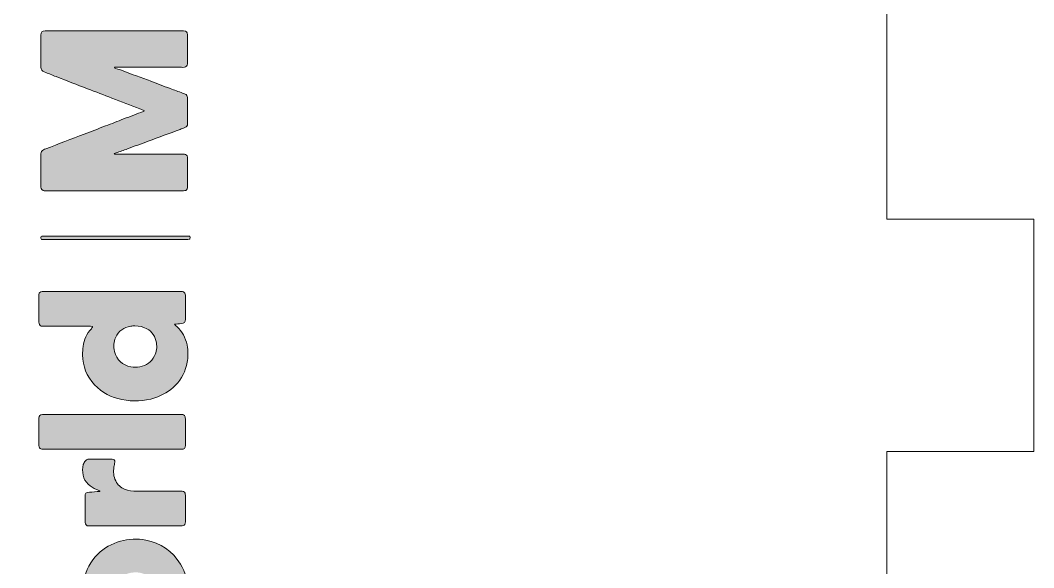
# Model space of a CAD drawing. Header units: millimetres. Extents: x 61 to 267, y -342 to -26.
# Drawn here: x 232 to 266.49, y -207.03 to -188.42 of the extents above; entities that cross this region are included whole.
import ezdxf

# ---------------------------------------------------------------- set-up
doc = ezdxf.new("R2010")
doc.units = ezdxf.units.MM
doc.header["$MEASUREMENT"] = 0
doc.layers.add('Layer 1', color=7, linetype='Continuous', lineweight=0)

# ---------------------------------------------------------------- blocks, each defined once
blk = doc.blocks.new('Block_5')
at = {"layer": 'Layer 1', "color": 1, "lineweight": 0, "true_color": 0xff0000}
blk.add_lwpolyline([(261.486, -210.985), (261.486, -203.083), (266.486, -203.083), (266.486, -195.181), (261.486, -195.181), (261.486, -187.279), (266.486, -187.279), (266.486, -179.377), (261.486, -179.377), (261.486, -171.474), (208.146, -171.474), (208.146, -179.377), (203.146, -179.377), (203.146, -187.279), (208.146, -187.279), (208.146, -195.181), (203.146, -195.181), (203.146, -203.083), (208.146, -203.083), (208.146, -210.985)], dxfattribs=at)
blk = doc.blocks.new('Block_6')
at = {"layer": 'Layer 1', "true_color": 0x8c8f8e, "transparency": 33554687}
h = blk.add_hatch(color=252, dxfattribs=at)
h.dxf.hatch_style = 2
edge = h.paths.add_edge_path()
edge.add_spline(control_points=[(236.219, -191.492), (236.164, -191.469), (236.116, -191.447), (236.067, -191.428), (235.751, -191.307), (235.433, -191.188), (235.117, -191.065), (234.839, -190.957), (234.563, -190.848), (234.284, -190.744), (233.926, -190.612), (233.572, -190.47), (233.217, -190.332), (233.082, -190.28), (232.948, -190.224), (232.812, -190.174), (232.732, -190.145), (232.698, -190.093), (232.698, -190.01), (232.7, -189.647), (232.698, -189.284), (232.699, -188.921), (232.7, -188.819), (232.743, -188.778), (232.847, -188.774), (232.869, -188.773), (232.892, -188.774), (232.915, -188.774), (234.435, -188.774), (235.955, -188.774), (237.474, -188.774), (237.501, -188.774), (237.528, -188.773), (237.555, -188.775), (237.651, -188.78), (237.685, -188.813), (237.69, -188.907), (237.691, -188.918), (237.69, -188.93), (237.69, -188.941), (237.69, -189.243), (237.69, -189.545), (237.69, -189.847), (237.69, -189.866), (237.691, -189.885), (237.689, -189.904), (237.683, -189.972), (237.647, -190.009), (237.581, -190.016), (237.547, -190.019), (237.512, -190.017), (237.478, -190.017), (236.76, -190.017), (236.042, -190.017), (235.325, -190.017), (235.283, -190.017), (235.241, -190.017), (235.199, -190.017), (235.195, -190.047), (235.218, -190.049), (235.233, -190.053), (235.469, -190.118), (235.692, -190.218), (235.923, -190.298), (236.089, -190.356), (236.252, -190.419), (236.416, -190.481), (236.645, -190.567), (236.873, -190.655), (237.101, -190.741), (237.24, -190.793), (237.38, -190.843), (237.52, -190.894), (237.548, -190.905), (237.577, -190.915), (237.605, -190.927), (237.656, -190.948), (237.682, -190.989), (237.688, -191.041), (237.692, -191.068), (237.69, -191.095), (237.69, -191.121), (237.69, -191.37), (237.69, -191.618), (237.69, -191.867), (237.69, -191.89), (237.691, -191.913), (237.69, -191.935), (237.686, -191.998), (237.657, -192.044), (237.597, -192.067), (237.543, -192.087), (237.49, -192.109), (237.436, -192.129), (237.075, -192.263), (236.714, -192.397), (236.353, -192.531), (236.117, -192.618), (235.88, -192.702), (235.644, -192.791), (235.516, -192.84), (235.386, -192.886), (235.255, -192.926), (235.234, -192.932), (235.215, -192.944), (235.195, -192.953), (235.201, -192.982), (235.22, -192.969), (235.232, -192.971), (235.247, -192.974), (235.262, -192.972), (235.278, -192.972), (236.011, -192.972), (236.744, -192.972), (237.477, -192.972), (237.511, -192.972), (237.546, -192.97), (237.58, -192.973), (237.644, -192.977), (237.678, -193.008), (237.688, -193.07), (237.691, -193.089), (237.69, -193.108), (237.69, -193.127), (237.69, -193.437), (237.69, -193.746), (237.69, -194.056), (237.69, -194.075), (237.691, -194.094), (237.688, -194.113), (237.68, -194.168), (237.645, -194.204), (237.592, -194.211), (237.565, -194.214), (237.538, -194.213), (237.511, -194.213), (235.969, -194.213), (234.426, -194.213), (232.884, -194.213), (232.861, -194.213), (232.838, -194.214), (232.815, -194.212), (232.749, -194.207), (232.705, -194.161), (232.699, -194.093), (232.698, -194.074), (232.699, -194.055), (232.699, -194.036), (232.699, -193.696), (232.699, -193.356), (232.699, -193.015), (232.699, -192.996), (232.699, -192.977), (232.699, -192.958), (232.7, -192.894), (232.731, -192.849), (232.787, -192.822), (232.811, -192.81), (232.836, -192.801), (232.861, -192.792), (233.299, -192.623), (233.737, -192.454), (234.175, -192.287), (234.417, -192.194), (234.66, -192.104), (234.902, -192.011), (235.105, -191.933), (235.307, -191.853), (235.509, -191.774), (235.627, -191.729), (235.745, -191.685), (235.862, -191.64), (235.969, -191.599), (236.076, -191.559), (236.183, -191.517), (236.193, -191.513), (236.201, -191.504), (236.219, -191.492)], knot_values=[0, 0, 0, 0, 1, 1, 1, 2, 2, 2, 3, 3, 3, 4, 4, 4, 5, 5, 5, 6, 6, 6, 7, 7, 7, 8, 8, 8, 9, 9, 9, 10, 10, 10, 11, 11, 11, 12, 12, 12, 13, 13, 13, 14, 14, 14, 15, 15, 15, 16, 16, 16, 17, 17, 17, 18, 18, 18, 19, 19, 19, 20, 20, 20, 21, 21, 21, 22, 22, 22, 23, 23, 23, 24, 24, 24, 25, 25, 25, 26, 26, 26, 27, 27, 27, 28, 28, 28, 29, 29, 29, 30, 30, 30, 31, 31, 31, 32, 32, 32, 33, 33, 33, 34, 34, 34, 35, 35, 35, 36, 36, 36, 37, 37, 37, 38, 38, 38, 39, 39, 39, 40, 40, 40, 41, 41, 41, 42, 42, 42, 43, 43, 43, 44, 44, 44, 45, 45, 45, 46, 46, 46, 47, 47, 47, 48, 48, 48, 49, 49, 49, 50, 50, 50, 51, 51, 51, 52, 52, 52, 53, 53, 53, 54, 54, 54, 55, 55, 55, 56, 56, 56, 57, 57, 57, 58, 58, 58, 59, 59, 59, 59], degree=3, periodic=0)
at = {"layer": 'Layer 1', "true_color": 0x020202, "transparency": 33554687}
h = blk.add_hatch(color=18, dxfattribs=at)
h.dxf.hatch_style = 2
edge = h.paths.add_edge_path()
edge.add_spline(control_points=[(232.716, -195.868), (232.697, -195.84), (232.7, -195.817), (232.7, -195.794), (232.701, -195.773), (232.71, -195.758), (232.733, -195.756), (232.76, -195.754), (232.786, -195.754), (232.813, -195.754), (234.431, -195.754), (236.05, -195.754), (237.668, -195.754), (237.684, -195.754), (237.699, -195.755), (237.714, -195.754), (237.778, -195.749), (237.785, -195.785), (237.772, -195.845), (237.77, -195.854), (237.757, -195.865), (237.748, -195.866), (237.718, -195.869), (237.687, -195.868), (237.657, -195.868), (237.298, -195.868), (236.939, -195.868), (236.58, -195.868), (235.332, -195.868), (234.084, -195.868), (232.836, -195.868), (232.794, -195.868), (232.752, -195.868), (232.716, -195.868)], knot_values=[0, 0, 0, 0, 1, 1, 1, 2, 2, 2, 3, 3, 3, 4, 4, 4, 5, 5, 5, 6, 6, 6, 7, 7, 7, 8, 8, 8, 9, 9, 9, 10, 10, 10, 11, 11, 11, 11], degree=3, periodic=0)
h = blk.add_hatch(color=18, dxfattribs=at)
h.dxf.hatch_style = 2
edge = h.paths.add_edge_path()
edge.add_spline(control_points=[(235.893, -198.813), (235.86, -198.809), (235.806, -198.814), (235.754, -198.823), (235.52, -198.861), (235.343, -198.978), (235.243, -199.199), (235.172, -199.354), (235.159, -199.516), (235.199, -199.68), (235.27, -199.97), (235.486, -200.155), (235.76, -200.199), (235.863, -200.216), (235.966, -200.217), (236.068, -200.198), (236.291, -200.156), (236.46, -200.039), (236.564, -199.832), (236.635, -199.691), (236.654, -199.54), (236.629, -199.386), (236.595, -199.175), (236.489, -199.011), (236.299, -198.905), (236.178, -198.838), (236.049, -198.814), (235.893, -198.813)], knot_values=[0, 0, 0, 0, 1, 1, 1, 2, 2, 2, 3, 3, 3, 4, 4, 4, 5, 5, 5, 6, 6, 6, 7, 7, 7, 8, 8, 8, 9, 9, 9, 9], degree=3, periodic=0)
edge = h.paths.add_edge_path()
edge.add_spline(control_points=[(237.243, -198.755), (237.302, -198.814), (237.345, -198.857), (237.387, -198.9), (237.56, -199.08), (237.654, -199.298), (237.686, -199.543), (237.708, -199.71), (237.707, -199.878), (237.678, -200.045), (237.627, -200.348), (237.492, -200.608), (237.279, -200.829), (237.081, -201.033), (236.842, -201.169), (236.573, -201.258), (236.205, -201.381), (235.829, -201.39), (235.454, -201.315), (235.095, -201.244), (234.777, -201.083), (234.523, -200.812), (234.256, -200.526), (234.12, -200.187), (234.117, -199.795), (234.116, -199.699), (234.12, -199.604), (234.135, -199.509), (234.172, -199.281), (234.257, -199.077), (234.415, -198.906), (234.43, -198.889), (234.444, -198.87), (234.456, -198.851), (234.462, -198.84), (234.455, -198.827), (234.443, -198.827), (234.409, -198.825), (234.374, -198.825), (234.34, -198.825), (233.843, -198.825), (233.347, -198.825), (232.85, -198.825), (232.816, -198.825), (232.782, -198.823), (232.747, -198.824), (232.683, -198.827), (232.645, -198.775), (232.635, -198.729), (232.629, -198.699), (232.631, -198.668), (232.631, -198.637), (232.63, -198.366), (232.63, -198.095), (232.631, -197.823), (232.631, -197.796), (232.629, -197.769), (232.633, -197.743), (232.642, -197.68), (232.676, -197.65), (232.74, -197.645), (232.767, -197.644), (232.794, -197.645), (232.82, -197.645), (234.356, -197.645), (235.891, -197.645), (237.426, -197.645), (237.457, -197.645), (237.487, -197.643), (237.518, -197.646), (237.568, -197.651), (237.601, -197.682), (237.611, -197.732), (237.615, -197.755), (237.614, -197.778), (237.614, -197.801), (237.615, -198.057), (237.615, -198.313), (237.615, -198.569), (237.615, -198.573), (237.615, -198.577), (237.614, -198.581), (237.612, -198.7), (237.588, -198.724), (237.467, -198.734), (237.399, -198.74), (237.332, -198.747), (237.243, -198.755)], knot_values=[0, 0, 0, 0, 1, 1, 1, 2, 2, 2, 3, 3, 3, 4, 4, 4, 5, 5, 5, 6, 6, 6, 7, 7, 7, 8, 8, 8, 9, 9, 9, 10, 10, 10, 11, 11, 11, 12, 12, 12, 13, 13, 13, 14, 14, 14, 15, 15, 15, 16, 16, 16, 17, 17, 17, 18, 18, 18, 19, 19, 19, 20, 20, 20, 21, 21, 21, 22, 22, 22, 23, 23, 23, 24, 24, 24, 25, 25, 25, 26, 26, 26, 27, 27, 27, 28, 28, 28, 29, 29, 29, 29], degree=3, periodic=0)
h = blk.add_hatch(color=18, dxfattribs=at)
h.dxf.hatch_style = 2
edge = h.paths.add_edge_path()
edge.add_spline(control_points=[(235.121, -201.826), (235.888, -201.826), (236.655, -201.826), (237.422, -201.826), (237.457, -201.826), (237.491, -201.824), (237.525, -201.828), (237.57, -201.832), (237.602, -201.863), (237.61, -201.908), (237.614, -201.93), (237.614, -201.953), (237.614, -201.976), (237.615, -202.267), (237.615, -202.557), (237.615, -202.847), (237.615, -202.855), (237.615, -202.862), (237.614, -202.87), (237.61, -202.973), (237.58, -203.002), (237.473, -203.006), (237.454, -203.007), (237.435, -203.006), (237.416, -203.006), (235.89, -203.006), (234.363, -203.006), (232.837, -203.006), (232.803, -203.006), (232.768, -203.006), (232.734, -203.004), (232.682, -203.001), (232.65, -202.969), (232.638, -202.92), (232.631, -202.891), (232.631, -202.86), (232.631, -202.83), (232.63, -202.551), (232.63, -202.272), (232.631, -201.993), (232.631, -201.978), (232.63, -201.963), (232.631, -201.947), (232.637, -201.865), (232.672, -201.83), (232.752, -201.826), (232.782, -201.825), (232.813, -201.826), (232.843, -201.826), (233.603, -201.826), (234.362, -201.826), (235.121, -201.826)], knot_values=[0, 0, 0, 0, 1, 1, 1, 2, 2, 2, 3, 3, 3, 4, 4, 4, 5, 5, 5, 6, 6, 6, 7, 7, 7, 8, 8, 8, 9, 9, 9, 10, 10, 10, 11, 11, 11, 12, 12, 12, 13, 13, 13, 14, 14, 14, 15, 15, 15, 16, 16, 16, 17, 17, 17, 17], degree=3, periodic=0)
h = blk.add_hatch(color=18, dxfattribs=at)
h.dxf.hatch_style = 2
edge = h.paths.add_edge_path()
edge.add_spline(control_points=[(234.699, -204.418), (234.665, -204.403), (234.63, -204.389), (234.595, -204.375), (234.488, -204.331), (234.39, -204.274), (234.307, -204.193), (234.22, -204.109), (234.159, -204.01), (234.134, -203.89), (234.109, -203.768), (234.109, -203.648), (234.142, -203.527), (234.156, -203.474), (234.187, -203.432), (234.223, -203.391), (234.25, -203.361), (234.283, -203.345), (234.323, -203.341), (234.349, -203.339), (234.376, -203.338), (234.403, -203.338), (234.624, -203.338), (234.846, -203.338), (235.067, -203.338), (235.086, -203.338), (235.105, -203.338), (235.124, -203.339), (235.191, -203.345), (235.22, -203.378), (235.212, -203.446), (235.206, -203.499), (235.192, -203.551), (235.184, -203.604), (235.159, -203.77), (235.17, -203.931), (235.244, -204.085), (235.309, -204.22), (235.413, -204.31), (235.547, -204.366), (235.68, -204.421), (235.821, -204.433), (235.963, -204.433), (236.444, -204.435), (236.925, -204.434), (237.406, -204.434), (237.44, -204.434), (237.475, -204.432), (237.509, -204.436), (237.573, -204.442), (237.606, -204.475), (237.613, -204.537), (237.616, -204.56), (237.614, -204.583), (237.614, -204.606), (237.615, -204.881), (237.615, -205.156), (237.614, -205.431), (237.614, -205.462), (237.615, -205.493), (237.61, -205.523), (237.6, -205.578), (237.564, -205.607), (237.506, -205.61), (237.48, -205.611), (237.453, -205.61), (237.426, -205.61), (236.414, -205.61), (235.403, -205.61), (234.391, -205.61), (234.368, -205.61), (234.345, -205.607), (234.322, -205.611), (234.254, -205.621), (234.205, -205.559), (234.201, -205.501), (234.199, -205.478), (234.199, -205.455), (234.199, -205.432), (234.199, -205.168), (234.199, -204.905), (234.199, -204.641), (234.199, -204.634), (234.199, -204.626), (234.199, -204.618), (234.202, -204.497), (234.222, -204.476), (234.348, -204.466), (234.465, -204.458), (234.581, -204.449), (234.698, -204.44), (234.699, -204.433), (234.699, -204.425), (234.699, -204.418)], knot_values=[0, 0, 0, 0, 1, 1, 1, 2, 2, 2, 3, 3, 3, 4, 4, 4, 5, 5, 5, 6, 6, 6, 7, 7, 7, 8, 8, 8, 9, 9, 9, 10, 10, 10, 11, 11, 11, 12, 12, 12, 13, 13, 13, 14, 14, 14, 15, 15, 15, 16, 16, 16, 17, 17, 17, 18, 18, 18, 19, 19, 19, 20, 20, 20, 21, 21, 21, 22, 22, 22, 23, 23, 23, 24, 24, 24, 25, 25, 25, 26, 26, 26, 27, 27, 27, 28, 28, 28, 29, 29, 29, 30, 30, 30, 31, 31, 31, 31], degree=3, periodic=0)
h = blk.add_hatch(color=18, dxfattribs=at)
h.dxf.hatch_style = 2
edge = h.paths.add_edge_path()
edge.add_spline(control_points=[(235.907, -208.549), (235.941, -208.547), (235.975, -208.548), (236.009, -208.544), (236.152, -208.527), (236.283, -208.478), (236.394, -208.384), (236.546, -208.256), (236.619, -208.087), (236.623, -207.892), (236.628, -207.619), (236.517, -207.405), (236.269, -207.275), (236.107, -207.191), (235.935, -207.177), (235.758, -207.208), (235.47, -207.257), (235.286, -207.423), (235.212, -207.707), (235.149, -207.947), (235.234, -208.259), (235.465, -208.417), (235.598, -208.508), (235.745, -208.553), (235.907, -208.549)], knot_values=[0, 0, 0, 0, 1, 1, 1, 2, 2, 2, 3, 3, 3, 4, 4, 4, 5, 5, 5, 6, 6, 6, 7, 7, 7, 8, 8, 8, 8], degree=3, periodic=0)
edge = h.paths.add_edge_path()
edge.add_spline(control_points=[(237.698, -207.863), (237.703, -208.126), (237.657, -208.372), (237.557, -208.607), (237.434, -208.894), (237.252, -209.133), (237.001, -209.321), (236.787, -209.481), (236.548, -209.583), (236.286, -209.638), (235.956, -209.707), (235.632, -209.685), (235.315, -209.582), (234.996, -209.478), (234.728, -209.295), (234.516, -209.032), (234.254, -208.708), (234.127, -208.336), (234.117, -207.922), (234.113, -207.769), (234.124, -207.617), (234.156, -207.466), (234.229, -207.121), (234.387, -206.821), (234.637, -206.573), (234.853, -206.36), (235.11, -206.217), (235.402, -206.134), (235.688, -206.052), (235.977, -206.041), (236.264, -206.097), (236.771, -206.197), (237.173, -206.463), (237.444, -206.909), (237.622, -207.203), (237.707, -207.525), (237.698, -207.863)], knot_values=[0, 0, 0, 0, 1, 1, 1, 2, 2, 2, 3, 3, 3, 4, 4, 4, 5, 5, 5, 6, 6, 6, 7, 7, 7, 8, 8, 8, 9, 9, 9, 10, 10, 10, 11, 11, 11, 12, 12, 12, 12], degree=3, periodic=0)
at = {"layer": 'Layer 1'}
for points, knots in [([(236.219, -191.492), (236.201, -191.504), (236.193, -191.513), (236.183, -191.517), (236.076, -191.559), (235.969, -191.599), (235.862, -191.64), (235.745, -191.685), (235.627, -191.729), (235.509, -191.774), (235.307, -191.853), (235.105, -191.933), (234.902, -192.011), (234.66, -192.104), (234.417, -192.194), (234.175, -192.287), (233.737, -192.454), (233.299, -192.623), (232.861, -192.792), (232.836, -192.801), (232.811, -192.81), (232.787, -192.822), (232.731, -192.849), (232.7, -192.894), (232.699, -192.958), (232.699, -192.977), (232.699, -192.996), (232.699, -193.015), (232.699, -193.356), (232.699, -193.696), (232.699, -194.036), (232.699, -194.055), (232.698, -194.074), (232.699, -194.093), (232.705, -194.161), (232.749, -194.207), (232.815, -194.212), (232.838, -194.214), (232.861, -194.213), (232.884, -194.213), (234.426, -194.213), (235.969, -194.213), (237.511, -194.213), (237.538, -194.213), (237.565, -194.214), (237.592, -194.211), (237.645, -194.204), (237.68, -194.168), (237.688, -194.113), (237.691, -194.094), (237.69, -194.075), (237.69, -194.056), (237.69, -193.746), (237.69, -193.437), (237.69, -193.127), (237.69, -193.108), (237.691, -193.089), (237.688, -193.07), (237.678, -193.008), (237.644, -192.977), (237.58, -192.973), (237.546, -192.97), (237.511, -192.972), (237.477, -192.972), (236.744, -192.972), (236.011, -192.972), (235.278, -192.972), (235.262, -192.972), (235.247, -192.974), (235.232, -192.971), (235.22, -192.969), (235.201, -192.982), (235.195, -192.953), (235.215, -192.944), (235.234, -192.932), (235.255, -192.926), (235.386, -192.886), (235.516, -192.84), (235.644, -192.791), (235.88, -192.702), (236.117, -192.618), (236.353, -192.531), (236.714, -192.397), (237.075, -192.263), (237.436, -192.129), (237.49, -192.109), (237.543, -192.087), (237.597, -192.067), (237.657, -192.044), (237.686, -191.998), (237.69, -191.935), (237.691, -191.913), (237.69, -191.89), (237.69, -191.867), (237.69, -191.618), (237.69, -191.37), (237.69, -191.121), (237.69, -191.095), (237.692, -191.068), (237.688, -191.041), (237.682, -190.989), (237.656, -190.948), (237.605, -190.927), (237.577, -190.915), (237.548, -190.905), (237.52, -190.894), (237.38, -190.843), (237.24, -190.793), (237.101, -190.741), (236.873, -190.655), (236.645, -190.567), (236.416, -190.481), (236.252, -190.419), (236.089, -190.356), (235.923, -190.298), (235.692, -190.218), (235.469, -190.118), (235.233, -190.053), (235.218, -190.049), (235.195, -190.047), (235.199, -190.017), (235.241, -190.017), (235.283, -190.017), (235.325, -190.017), (236.042, -190.017), (236.76, -190.017), (237.478, -190.017), (237.512, -190.017), (237.547, -190.019), (237.581, -190.016), (237.647, -190.009), (237.683, -189.972), (237.689, -189.904), (237.691, -189.885), (237.69, -189.866), (237.69, -189.847), (237.69, -189.545), (237.69, -189.243), (237.69, -188.941), (237.69, -188.93), (237.691, -188.918), (237.69, -188.907), (237.685, -188.813), (237.651, -188.78), (237.555, -188.775), (237.528, -188.773), (237.501, -188.774), (237.474, -188.774), (235.955, -188.774), (234.435, -188.774), (232.915, -188.774), (232.892, -188.774), (232.869, -188.773), (232.847, -188.774), (232.743, -188.778), (232.7, -188.819), (232.699, -188.921), (232.698, -189.284), (232.7, -189.647), (232.698, -190.01), (232.698, -190.093), (232.732, -190.145), (232.812, -190.174), (232.948, -190.224), (233.082, -190.28), (233.217, -190.332), (233.572, -190.47), (233.926, -190.612), (234.284, -190.744), (234.563, -190.848), (234.839, -190.957), (235.117, -191.065), (235.433, -191.188), (235.751, -191.307), (236.067, -191.428), (236.116, -191.447), (236.164, -191.469), (236.219, -191.492)], [0, 0, 0, 0, 1, 1, 1, 2, 2, 2, 3, 3, 3, 4, 4, 4, 5, 5, 5, 6, 6, 6, 7, 7, 7, 8, 8, 8, 9, 9, 9, 10, 10, 10, 11, 11, 11, 12, 12, 12, 13, 13, 13, 14, 14, 14, 15, 15, 15, 16, 16, 16, 17, 17, 17, 18, 18, 18, 19, 19, 19, 20, 20, 20, 21, 21, 21, 22, 22, 22, 23, 23, 23, 24, 24, 24, 25, 25, 25, 26, 26, 26, 27, 27, 27, 28, 28, 28, 29, 29, 29, 30, 30, 30, 31, 31, 31, 32, 32, 32, 33, 33, 33, 34, 34, 34, 35, 35, 35, 36, 36, 36, 37, 37, 37, 38, 38, 38, 39, 39, 39, 40, 40, 40, 41, 41, 41, 42, 42, 42, 43, 43, 43, 44, 44, 44, 45, 45, 45, 46, 46, 46, 47, 47, 47, 48, 48, 48, 49, 49, 49, 50, 50, 50, 51, 51, 51, 52, 52, 52, 53, 53, 53, 54, 54, 54, 55, 55, 55, 56, 56, 56, 57, 57, 57, 58, 58, 58, 59, 59, 59, 59]), ([(236.219, -191.492), (236.164, -191.469), (236.116, -191.447), (236.067, -191.428), (235.751, -191.307), (235.433, -191.188), (235.117, -191.065), (234.839, -190.957), (234.563, -190.848), (234.284, -190.744), (233.926, -190.612), (233.572, -190.47), (233.217, -190.332), (233.082, -190.28), (232.948, -190.224), (232.812, -190.174), (232.732, -190.145), (232.698, -190.093), (232.698, -190.01), (232.7, -189.647), (232.698, -189.284), (232.699, -188.921), (232.7, -188.819), (232.743, -188.778), (232.847, -188.774), (232.869, -188.773), (232.892, -188.774), (232.915, -188.774), (234.435, -188.774), (235.955, -188.774), (237.474, -188.774), (237.501, -188.774), (237.528, -188.773), (237.555, -188.775), (237.651, -188.78), (237.685, -188.813), (237.69, -188.907), (237.691, -188.918), (237.69, -188.93), (237.69, -188.941), (237.69, -189.243), (237.69, -189.545), (237.69, -189.847), (237.69, -189.866), (237.691, -189.885), (237.689, -189.904), (237.683, -189.972), (237.647, -190.009), (237.581, -190.016), (237.547, -190.019), (237.512, -190.017), (237.478, -190.017), (236.76, -190.017), (236.042, -190.017), (235.325, -190.017), (235.283, -190.017), (235.241, -190.017), (235.199, -190.017), (235.195, -190.047), (235.218, -190.049), (235.233, -190.053), (235.469, -190.118), (235.692, -190.218), (235.923, -190.298), (236.089, -190.356), (236.252, -190.419), (236.416, -190.481), (236.645, -190.567), (236.873, -190.655), (237.101, -190.741), (237.24, -190.793), (237.38, -190.843), (237.52, -190.894), (237.548, -190.905), (237.577, -190.915), (237.605, -190.927), (237.656, -190.948), (237.682, -190.989), (237.688, -191.041), (237.692, -191.068), (237.69, -191.095), (237.69, -191.121), (237.69, -191.37), (237.69, -191.618), (237.69, -191.867), (237.69, -191.89), (237.691, -191.913), (237.69, -191.935), (237.686, -191.998), (237.657, -192.044), (237.597, -192.067), (237.543, -192.087), (237.49, -192.109), (237.436, -192.129), (237.075, -192.263), (236.714, -192.397), (236.353, -192.531), (236.117, -192.618), (235.88, -192.702), (235.644, -192.791), (235.516, -192.84), (235.386, -192.886), (235.255, -192.926), (235.234, -192.932), (235.215, -192.944), (235.195, -192.953), (235.201, -192.982), (235.22, -192.969), (235.232, -192.971), (235.247, -192.974), (235.262, -192.972), (235.278, -192.972), (236.011, -192.972), (236.744, -192.972), (237.477, -192.972), (237.511, -192.972), (237.546, -192.97), (237.58, -192.973), (237.644, -192.977), (237.678, -193.008), (237.688, -193.07), (237.691, -193.089), (237.69, -193.108), (237.69, -193.127), (237.69, -193.437), (237.69, -193.746), (237.69, -194.056), (237.69, -194.075), (237.691, -194.094), (237.688, -194.113), (237.68, -194.168), (237.645, -194.204), (237.592, -194.211), (237.565, -194.214), (237.538, -194.213), (237.511, -194.213), (235.969, -194.213), (234.426, -194.213), (232.884, -194.213), (232.861, -194.213), (232.838, -194.214), (232.815, -194.212), (232.749, -194.207), (232.705, -194.161), (232.699, -194.093), (232.698, -194.074), (232.699, -194.055), (232.699, -194.036), (232.699, -193.696), (232.699, -193.356), (232.699, -193.015), (232.699, -192.996), (232.699, -192.977), (232.699, -192.958), (232.7, -192.894), (232.731, -192.849), (232.787, -192.822), (232.811, -192.81), (232.836, -192.801), (232.861, -192.792), (233.299, -192.623), (233.737, -192.454), (234.175, -192.287), (234.417, -192.194), (234.66, -192.104), (234.902, -192.011), (235.105, -191.933), (235.307, -191.853), (235.509, -191.774), (235.627, -191.729), (235.745, -191.685), (235.862, -191.64), (235.969, -191.599), (236.076, -191.559), (236.183, -191.517), (236.193, -191.513), (236.201, -191.504), (236.219, -191.492)], [0, 0, 0, 0, 1, 1, 1, 2, 2, 2, 3, 3, 3, 4, 4, 4, 5, 5, 5, 6, 6, 6, 7, 7, 7, 8, 8, 8, 9, 9, 9, 10, 10, 10, 11, 11, 11, 12, 12, 12, 13, 13, 13, 14, 14, 14, 15, 15, 15, 16, 16, 16, 17, 17, 17, 18, 18, 18, 19, 19, 19, 20, 20, 20, 21, 21, 21, 22, 22, 22, 23, 23, 23, 24, 24, 24, 25, 25, 25, 26, 26, 26, 27, 27, 27, 28, 28, 28, 29, 29, 29, 30, 30, 30, 31, 31, 31, 32, 32, 32, 33, 33, 33, 34, 34, 34, 35, 35, 35, 36, 36, 36, 37, 37, 37, 38, 38, 38, 39, 39, 39, 40, 40, 40, 41, 41, 41, 42, 42, 42, 43, 43, 43, 44, 44, 44, 45, 45, 45, 46, 46, 46, 47, 47, 47, 48, 48, 48, 49, 49, 49, 50, 50, 50, 51, 51, 51, 52, 52, 52, 53, 53, 53, 54, 54, 54, 55, 55, 55, 56, 56, 56, 57, 57, 57, 58, 58, 58, 59, 59, 59, 59]), ([(232.716, -195.868), (232.752, -195.868), (232.794, -195.868), (232.836, -195.868), (234.084, -195.868), (235.332, -195.868), (236.58, -195.868), (236.939, -195.868), (237.298, -195.868), (237.657, -195.868), (237.687, -195.868), (237.718, -195.869), (237.748, -195.866), (237.757, -195.865), (237.77, -195.854), (237.772, -195.845), (237.785, -195.785), (237.778, -195.749), (237.714, -195.754), (237.699, -195.755), (237.684, -195.754), (237.668, -195.754), (236.05, -195.754), (234.431, -195.754), (232.813, -195.754), (232.786, -195.754), (232.76, -195.754), (232.733, -195.756), (232.71, -195.758), (232.701, -195.773), (232.7, -195.794), (232.7, -195.817), (232.697, -195.84), (232.716, -195.868)], [0, 0, 0, 0, 1, 1, 1, 2, 2, 2, 3, 3, 3, 4, 4, 4, 5, 5, 5, 6, 6, 6, 7, 7, 7, 8, 8, 8, 9, 9, 9, 10, 10, 10, 11, 11, 11, 11]), ([(232.716, -195.868), (232.697, -195.84), (232.7, -195.817), (232.7, -195.794), (232.701, -195.773), (232.71, -195.758), (232.733, -195.756), (232.76, -195.754), (232.786, -195.754), (232.813, -195.754), (234.431, -195.754), (236.05, -195.754), (237.668, -195.754), (237.684, -195.754), (237.699, -195.755), (237.714, -195.754), (237.778, -195.749), (237.785, -195.785), (237.772, -195.845), (237.77, -195.854), (237.757, -195.865), (237.748, -195.866), (237.718, -195.869), (237.687, -195.868), (237.657, -195.868), (237.298, -195.868), (236.939, -195.868), (236.58, -195.868), (235.332, -195.868), (234.084, -195.868), (232.836, -195.868), (232.794, -195.868), (232.752, -195.868), (232.716, -195.868)], [0, 0, 0, 0, 1, 1, 1, 2, 2, 2, 3, 3, 3, 4, 4, 4, 5, 5, 5, 6, 6, 6, 7, 7, 7, 8, 8, 8, 9, 9, 9, 10, 10, 10, 11, 11, 11, 11]), ([(237.243, -198.755), (237.332, -198.747), (237.399, -198.74), (237.467, -198.734), (237.588, -198.724), (237.612, -198.7), (237.614, -198.581), (237.615, -198.577), (237.615, -198.573), (237.615, -198.569), (237.615, -198.313), (237.615, -198.057), (237.614, -197.801), (237.614, -197.778), (237.615, -197.755), (237.611, -197.732), (237.601, -197.682), (237.568, -197.651), (237.518, -197.646), (237.487, -197.643), (237.457, -197.645), (237.426, -197.645), (235.891, -197.645), (234.356, -197.645), (232.82, -197.645), (232.794, -197.645), (232.767, -197.644), (232.74, -197.645), (232.676, -197.65), (232.642, -197.68), (232.633, -197.743), (232.629, -197.769), (232.631, -197.796), (232.631, -197.823), (232.63, -198.095), (232.63, -198.366), (232.631, -198.637), (232.631, -198.668), (232.629, -198.699), (232.635, -198.729), (232.645, -198.775), (232.683, -198.827), (232.747, -198.824), (232.782, -198.823), (232.816, -198.825), (232.85, -198.825), (233.347, -198.825), (233.843, -198.825), (234.34, -198.825), (234.374, -198.825), (234.409, -198.825), (234.443, -198.827), (234.455, -198.827), (234.462, -198.84), (234.456, -198.851), (234.444, -198.87), (234.43, -198.889), (234.415, -198.906), (234.257, -199.077), (234.172, -199.281), (234.135, -199.509), (234.12, -199.604), (234.116, -199.699), (234.117, -199.795), (234.12, -200.187), (234.256, -200.526), (234.523, -200.812), (234.777, -201.083), (235.095, -201.244), (235.454, -201.315), (235.829, -201.39), (236.205, -201.381), (236.573, -201.258), (236.842, -201.169), (237.081, -201.033), (237.279, -200.829), (237.492, -200.608), (237.627, -200.348), (237.678, -200.045), (237.707, -199.878), (237.708, -199.71), (237.686, -199.543), (237.654, -199.298), (237.56, -199.08), (237.387, -198.9), (237.345, -198.857), (237.302, -198.814), (237.243, -198.755)], [0, 0, 0, 0, 1, 1, 1, 2, 2, 2, 3, 3, 3, 4, 4, 4, 5, 5, 5, 6, 6, 6, 7, 7, 7, 8, 8, 8, 9, 9, 9, 10, 10, 10, 11, 11, 11, 12, 12, 12, 13, 13, 13, 14, 14, 14, 15, 15, 15, 16, 16, 16, 17, 17, 17, 18, 18, 18, 19, 19, 19, 20, 20, 20, 21, 21, 21, 22, 22, 22, 23, 23, 23, 24, 24, 24, 25, 25, 25, 26, 26, 26, 27, 27, 27, 28, 28, 28, 29, 29, 29, 29]), ([(237.243, -198.755), (237.302, -198.814), (237.345, -198.857), (237.387, -198.9), (237.56, -199.08), (237.654, -199.298), (237.686, -199.543), (237.708, -199.71), (237.707, -199.878), (237.678, -200.045), (237.627, -200.348), (237.492, -200.608), (237.279, -200.829), (237.081, -201.033), (236.842, -201.169), (236.573, -201.258), (236.205, -201.381), (235.829, -201.39), (235.454, -201.315), (235.095, -201.244), (234.777, -201.083), (234.523, -200.812), (234.256, -200.526), (234.12, -200.187), (234.117, -199.795), (234.116, -199.699), (234.12, -199.604), (234.135, -199.509), (234.172, -199.281), (234.257, -199.077), (234.415, -198.906), (234.43, -198.889), (234.444, -198.87), (234.456, -198.851), (234.462, -198.84), (234.455, -198.827), (234.443, -198.827), (234.409, -198.825), (234.374, -198.825), (234.34, -198.825), (233.843, -198.825), (233.347, -198.825), (232.85, -198.825), (232.816, -198.825), (232.782, -198.823), (232.747, -198.824), (232.683, -198.827), (232.645, -198.775), (232.635, -198.729), (232.629, -198.699), (232.631, -198.668), (232.631, -198.637), (232.63, -198.366), (232.63, -198.095), (232.631, -197.823), (232.631, -197.796), (232.629, -197.769), (232.633, -197.743), (232.642, -197.68), (232.676, -197.65), (232.74, -197.645), (232.767, -197.644), (232.794, -197.645), (232.82, -197.645), (234.356, -197.645), (235.891, -197.645), (237.426, -197.645), (237.457, -197.645), (237.487, -197.643), (237.518, -197.646), (237.568, -197.651), (237.601, -197.682), (237.611, -197.732), (237.615, -197.755), (237.614, -197.778), (237.614, -197.801), (237.615, -198.057), (237.615, -198.313), (237.615, -198.569), (237.615, -198.573), (237.615, -198.577), (237.614, -198.581), (237.612, -198.7), (237.588, -198.724), (237.467, -198.734), (237.399, -198.74), (237.332, -198.747), (237.243, -198.755)], [0, 0, 0, 0, 1, 1, 1, 2, 2, 2, 3, 3, 3, 4, 4, 4, 5, 5, 5, 6, 6, 6, 7, 7, 7, 8, 8, 8, 9, 9, 9, 10, 10, 10, 11, 11, 11, 12, 12, 12, 13, 13, 13, 14, 14, 14, 15, 15, 15, 16, 16, 16, 17, 17, 17, 18, 18, 18, 19, 19, 19, 20, 20, 20, 21, 21, 21, 22, 22, 22, 23, 23, 23, 24, 24, 24, 25, 25, 25, 26, 26, 26, 27, 27, 27, 28, 28, 28, 29, 29, 29, 29]), ([(235.893, -198.813), (235.86, -198.809), (235.806, -198.814), (235.754, -198.823), (235.52, -198.861), (235.343, -198.978), (235.243, -199.199), (235.172, -199.354), (235.159, -199.516), (235.199, -199.68), (235.27, -199.97), (235.486, -200.155), (235.76, -200.199), (235.863, -200.216), (235.966, -200.217), (236.068, -200.198), (236.291, -200.156), (236.46, -200.039), (236.564, -199.832), (236.635, -199.691), (236.654, -199.54), (236.629, -199.386), (236.595, -199.175), (236.489, -199.011), (236.299, -198.905), (236.178, -198.838), (236.049, -198.814), (235.893, -198.813)], [0, 0, 0, 0, 1, 1, 1, 2, 2, 2, 3, 3, 3, 4, 4, 4, 5, 5, 5, 6, 6, 6, 7, 7, 7, 8, 8, 8, 9, 9, 9, 9]), ([(235.893, -198.813), (236.049, -198.814), (236.178, -198.838), (236.299, -198.905), (236.489, -199.011), (236.595, -199.175), (236.629, -199.386), (236.654, -199.54), (236.635, -199.691), (236.564, -199.832), (236.46, -200.039), (236.291, -200.156), (236.068, -200.198), (235.966, -200.217), (235.863, -200.216), (235.76, -200.199), (235.486, -200.155), (235.27, -199.97), (235.199, -199.68), (235.159, -199.516), (235.172, -199.354), (235.243, -199.199), (235.343, -198.978), (235.52, -198.861), (235.754, -198.823), (235.806, -198.814), (235.86, -198.809), (235.893, -198.813)], [0, 0, 0, 0, 1, 1, 1, 2, 2, 2, 3, 3, 3, 4, 4, 4, 5, 5, 5, 6, 6, 6, 7, 7, 7, 8, 8, 8, 9, 9, 9, 9]), ([(235.121, -201.826), (234.362, -201.826), (233.603, -201.826), (232.843, -201.826), (232.813, -201.826), (232.782, -201.825), (232.752, -201.826), (232.672, -201.83), (232.637, -201.865), (232.631, -201.947), (232.63, -201.963), (232.631, -201.978), (232.631, -201.993), (232.63, -202.272), (232.63, -202.551), (232.631, -202.83), (232.631, -202.86), (232.631, -202.891), (232.638, -202.92), (232.65, -202.969), (232.682, -203.001), (232.734, -203.004), (232.768, -203.006), (232.803, -203.006), (232.837, -203.006), (234.363, -203.006), (235.89, -203.006), (237.416, -203.006), (237.435, -203.006), (237.454, -203.007), (237.473, -203.006), (237.58, -203.002), (237.61, -202.973), (237.614, -202.87), (237.615, -202.862), (237.615, -202.855), (237.615, -202.847), (237.615, -202.557), (237.615, -202.267), (237.614, -201.976), (237.614, -201.953), (237.614, -201.93), (237.61, -201.908), (237.602, -201.863), (237.57, -201.832), (237.525, -201.828), (237.491, -201.824), (237.457, -201.826), (237.422, -201.826), (236.655, -201.826), (235.888, -201.826), (235.121, -201.826)], [0, 0, 0, 0, 1, 1, 1, 2, 2, 2, 3, 3, 3, 4, 4, 4, 5, 5, 5, 6, 6, 6, 7, 7, 7, 8, 8, 8, 9, 9, 9, 10, 10, 10, 11, 11, 11, 12, 12, 12, 13, 13, 13, 14, 14, 14, 15, 15, 15, 16, 16, 16, 17, 17, 17, 17]), ([(235.121, -201.826), (235.888, -201.826), (236.655, -201.826), (237.422, -201.826), (237.457, -201.826), (237.491, -201.824), (237.525, -201.828), (237.57, -201.832), (237.602, -201.863), (237.61, -201.908), (237.614, -201.93), (237.614, -201.953), (237.614, -201.976), (237.615, -202.267), (237.615, -202.557), (237.615, -202.847), (237.615, -202.855), (237.615, -202.862), (237.614, -202.87), (237.61, -202.973), (237.58, -203.002), (237.473, -203.006), (237.454, -203.007), (237.435, -203.006), (237.416, -203.006), (235.89, -203.006), (234.363, -203.006), (232.837, -203.006), (232.803, -203.006), (232.768, -203.006), (232.734, -203.004), (232.682, -203.001), (232.65, -202.969), (232.638, -202.92), (232.631, -202.891), (232.631, -202.86), (232.631, -202.83), (232.63, -202.551), (232.63, -202.272), (232.631, -201.993), (232.631, -201.978), (232.63, -201.963), (232.631, -201.947), (232.637, -201.865), (232.672, -201.83), (232.752, -201.826), (232.782, -201.825), (232.813, -201.826), (232.843, -201.826), (233.603, -201.826), (234.362, -201.826), (235.121, -201.826)], [0, 0, 0, 0, 1, 1, 1, 2, 2, 2, 3, 3, 3, 4, 4, 4, 5, 5, 5, 6, 6, 6, 7, 7, 7, 8, 8, 8, 9, 9, 9, 10, 10, 10, 11, 11, 11, 12, 12, 12, 13, 13, 13, 14, 14, 14, 15, 15, 15, 16, 16, 16, 17, 17, 17, 17]), ([(234.699, -204.418), (234.699, -204.425), (234.699, -204.433), (234.698, -204.44), (234.581, -204.449), (234.465, -204.458), (234.348, -204.466), (234.222, -204.476), (234.202, -204.497), (234.199, -204.618), (234.199, -204.626), (234.199, -204.634), (234.199, -204.641), (234.199, -204.905), (234.199, -205.168), (234.199, -205.432), (234.199, -205.455), (234.199, -205.478), (234.201, -205.501), (234.205, -205.559), (234.254, -205.621), (234.322, -205.611), (234.345, -205.607), (234.368, -205.61), (234.391, -205.61), (235.403, -205.61), (236.414, -205.61), (237.426, -205.61), (237.453, -205.61), (237.48, -205.611), (237.506, -205.61), (237.564, -205.607), (237.6, -205.578), (237.61, -205.523), (237.615, -205.493), (237.614, -205.462), (237.614, -205.431), (237.615, -205.156), (237.615, -204.881), (237.614, -204.606), (237.614, -204.583), (237.616, -204.56), (237.613, -204.537), (237.606, -204.475), (237.573, -204.442), (237.509, -204.436), (237.475, -204.432), (237.44, -204.434), (237.406, -204.434), (236.925, -204.434), (236.444, -204.435), (235.963, -204.433), (235.821, -204.433), (235.68, -204.421), (235.547, -204.366), (235.413, -204.31), (235.309, -204.22), (235.244, -204.085), (235.17, -203.931), (235.159, -203.77), (235.184, -203.604), (235.192, -203.551), (235.206, -203.499), (235.212, -203.446), (235.22, -203.378), (235.191, -203.345), (235.124, -203.339), (235.105, -203.338), (235.086, -203.338), (235.067, -203.338), (234.846, -203.338), (234.624, -203.338), (234.403, -203.338), (234.376, -203.338), (234.349, -203.339), (234.323, -203.341), (234.283, -203.345), (234.25, -203.361), (234.223, -203.391), (234.187, -203.432), (234.156, -203.474), (234.142, -203.527), (234.109, -203.648), (234.109, -203.768), (234.134, -203.89), (234.159, -204.01), (234.22, -204.109), (234.307, -204.193), (234.39, -204.274), (234.488, -204.331), (234.595, -204.375), (234.63, -204.389), (234.665, -204.403), (234.699, -204.418)], [0, 0, 0, 0, 1, 1, 1, 2, 2, 2, 3, 3, 3, 4, 4, 4, 5, 5, 5, 6, 6, 6, 7, 7, 7, 8, 8, 8, 9, 9, 9, 10, 10, 10, 11, 11, 11, 12, 12, 12, 13, 13, 13, 14, 14, 14, 15, 15, 15, 16, 16, 16, 17, 17, 17, 18, 18, 18, 19, 19, 19, 20, 20, 20, 21, 21, 21, 22, 22, 22, 23, 23, 23, 24, 24, 24, 25, 25, 25, 26, 26, 26, 27, 27, 27, 28, 28, 28, 29, 29, 29, 30, 30, 30, 31, 31, 31, 31]), ([(234.699, -204.418), (234.665, -204.403), (234.63, -204.389), (234.595, -204.375), (234.488, -204.331), (234.39, -204.274), (234.307, -204.193), (234.22, -204.109), (234.159, -204.01), (234.134, -203.89), (234.109, -203.768), (234.109, -203.648), (234.142, -203.527), (234.156, -203.474), (234.187, -203.432), (234.223, -203.391), (234.25, -203.361), (234.283, -203.345), (234.323, -203.341), (234.349, -203.339), (234.376, -203.338), (234.403, -203.338), (234.624, -203.338), (234.846, -203.338), (235.067, -203.338), (235.086, -203.338), (235.105, -203.338), (235.124, -203.339), (235.191, -203.345), (235.22, -203.378), (235.212, -203.446), (235.206, -203.499), (235.192, -203.551), (235.184, -203.604), (235.159, -203.77), (235.17, -203.931), (235.244, -204.085), (235.309, -204.22), (235.413, -204.31), (235.547, -204.366), (235.68, -204.421), (235.821, -204.433), (235.963, -204.433), (236.444, -204.435), (236.925, -204.434), (237.406, -204.434), (237.44, -204.434), (237.475, -204.432), (237.509, -204.436), (237.573, -204.442), (237.606, -204.475), (237.613, -204.537), (237.616, -204.56), (237.614, -204.583), (237.614, -204.606), (237.615, -204.881), (237.615, -205.156), (237.614, -205.431), (237.614, -205.462), (237.615, -205.493), (237.61, -205.523), (237.6, -205.578), (237.564, -205.607), (237.506, -205.61), (237.48, -205.611), (237.453, -205.61), (237.426, -205.61), (236.414, -205.61), (235.403, -205.61), (234.391, -205.61), (234.368, -205.61), (234.345, -205.607), (234.322, -205.611), (234.254, -205.621), (234.205, -205.559), (234.201, -205.501), (234.199, -205.478), (234.199, -205.455), (234.199, -205.432), (234.199, -205.168), (234.199, -204.905), (234.199, -204.641), (234.199, -204.634), (234.199, -204.626), (234.199, -204.618), (234.202, -204.497), (234.222, -204.476), (234.348, -204.466), (234.465, -204.458), (234.581, -204.449), (234.698, -204.44), (234.699, -204.433), (234.699, -204.425), (234.699, -204.418)], [0, 0, 0, 0, 1, 1, 1, 2, 2, 2, 3, 3, 3, 4, 4, 4, 5, 5, 5, 6, 6, 6, 7, 7, 7, 8, 8, 8, 9, 9, 9, 10, 10, 10, 11, 11, 11, 12, 12, 12, 13, 13, 13, 14, 14, 14, 15, 15, 15, 16, 16, 16, 17, 17, 17, 18, 18, 18, 19, 19, 19, 20, 20, 20, 21, 21, 21, 22, 22, 22, 23, 23, 23, 24, 24, 24, 25, 25, 25, 26, 26, 26, 27, 27, 27, 28, 28, 28, 29, 29, 29, 30, 30, 30, 31, 31, 31, 31]), ([(237.698, -207.863), (237.707, -207.525), (237.622, -207.203), (237.444, -206.909), (237.173, -206.463), (236.771, -206.197), (236.264, -206.097), (235.977, -206.041), (235.688, -206.052), (235.402, -206.134), (235.11, -206.217), (234.853, -206.36), (234.637, -206.573), (234.387, -206.821), (234.229, -207.121), (234.156, -207.466), (234.124, -207.617), (234.113, -207.769), (234.117, -207.922), (234.127, -208.336), (234.254, -208.708), (234.516, -209.032), (234.728, -209.295), (234.996, -209.478), (235.315, -209.582), (235.632, -209.685), (235.956, -209.707), (236.286, -209.638), (236.548, -209.583), (236.787, -209.481), (237.001, -209.321), (237.252, -209.133), (237.434, -208.894), (237.557, -208.607), (237.657, -208.372), (237.703, -208.126), (237.698, -207.863)], [0, 0, 0, 0, 1, 1, 1, 2, 2, 2, 3, 3, 3, 4, 4, 4, 5, 5, 5, 6, 6, 6, 7, 7, 7, 8, 8, 8, 9, 9, 9, 10, 10, 10, 11, 11, 11, 12, 12, 12, 12]), ([(237.698, -207.863), (237.703, -208.126), (237.657, -208.372), (237.557, -208.607), (237.434, -208.894), (237.252, -209.133), (237.001, -209.321), (236.787, -209.481), (236.548, -209.583), (236.286, -209.638), (235.956, -209.707), (235.632, -209.685), (235.315, -209.582), (234.996, -209.478), (234.728, -209.295), (234.516, -209.032), (234.254, -208.708), (234.127, -208.336), (234.117, -207.922), (234.113, -207.769), (234.124, -207.617), (234.156, -207.466), (234.229, -207.121), (234.387, -206.821), (234.637, -206.573), (234.853, -206.36), (235.11, -206.217), (235.402, -206.134), (235.688, -206.052), (235.977, -206.041), (236.264, -206.097), (236.771, -206.197), (237.173, -206.463), (237.444, -206.909), (237.622, -207.203), (237.707, -207.525), (237.698, -207.863)], [0, 0, 0, 0, 1, 1, 1, 2, 2, 2, 3, 3, 3, 4, 4, 4, 5, 5, 5, 6, 6, 6, 7, 7, 7, 8, 8, 8, 9, 9, 9, 10, 10, 10, 11, 11, 11, 12, 12, 12, 12])]:
    blk.add_open_spline(points, degree=3, knots=knots, dxfattribs=at)

msp = doc.modelspace()

# ---------------------------------------------------------------- block references
at = {"layer": 'Layer 1'}
for name in ['Block_5', 'Block_6']:
    msp.add_blockref(name, (0, 0), dxfattribs=at)

doc.saveas('drawing.dxf')
